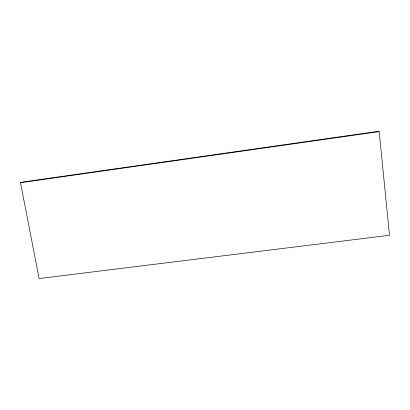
<?xml version="1.0" encoding="UTF-8"?>
<svg xmlns="http://www.w3.org/2000/svg" width="410" height="410" viewBox="0 0 410 410"><rect width="100%" height="100%" fill="white"/><g stroke="black" fill="none" stroke-linecap="round" stroke-linejoin="round"><path stroke-width="0.61" d="M20.5 182.727L23.534 181.891L377.308 131.456L379.188 131.625L389.5 235.273L39.14 278.544L20.5 182.727L379.188 131.625M376.749 131.743A10.035 2.27 83.5 0 1 377.308 131.456"/></g></svg>
